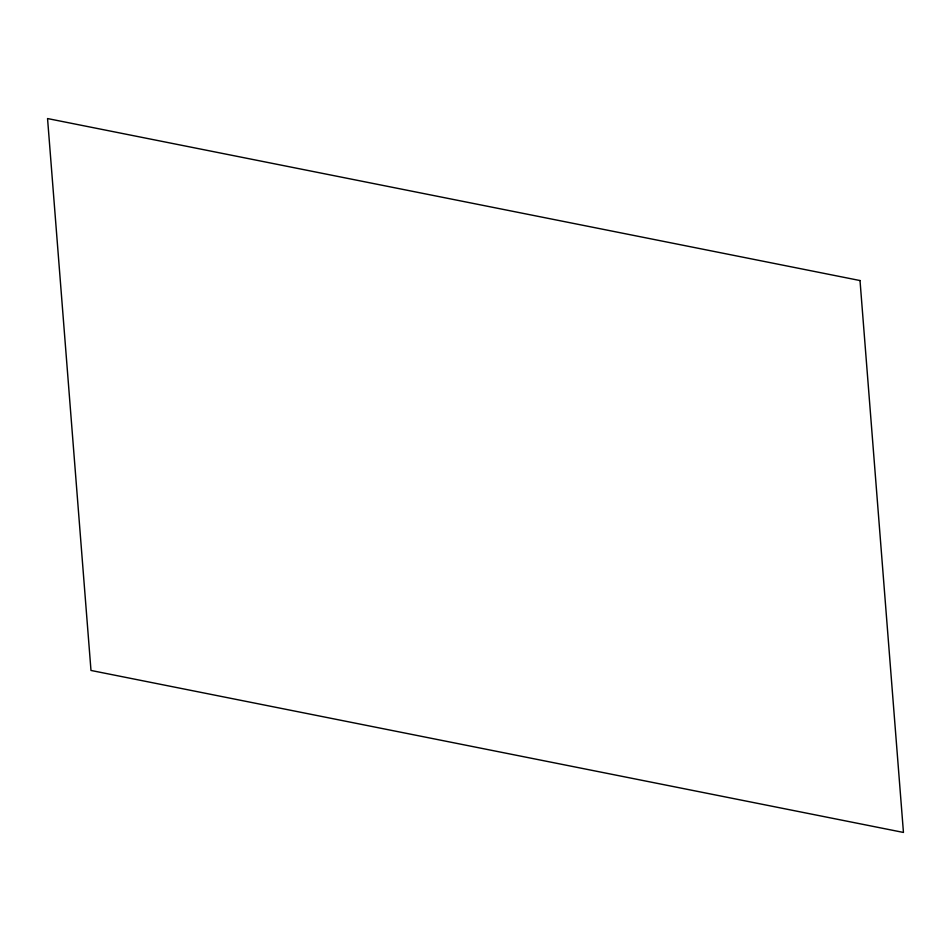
<?xml version="1.0" encoding="UTF-8"?>
<svg xmlns="http://www.w3.org/2000/svg" width="951" height="951" viewBox="0 0 951 951"><rect width="100%" height="100%" fill="white"/><g stroke="black" fill="none" stroke-linecap="round" stroke-linejoin="round"><path stroke-width="1.43" d="M860.013 280.545L47.55 118.554L90.987 670.455L903.45 832.446L860.013 280.545"/></g></svg>
